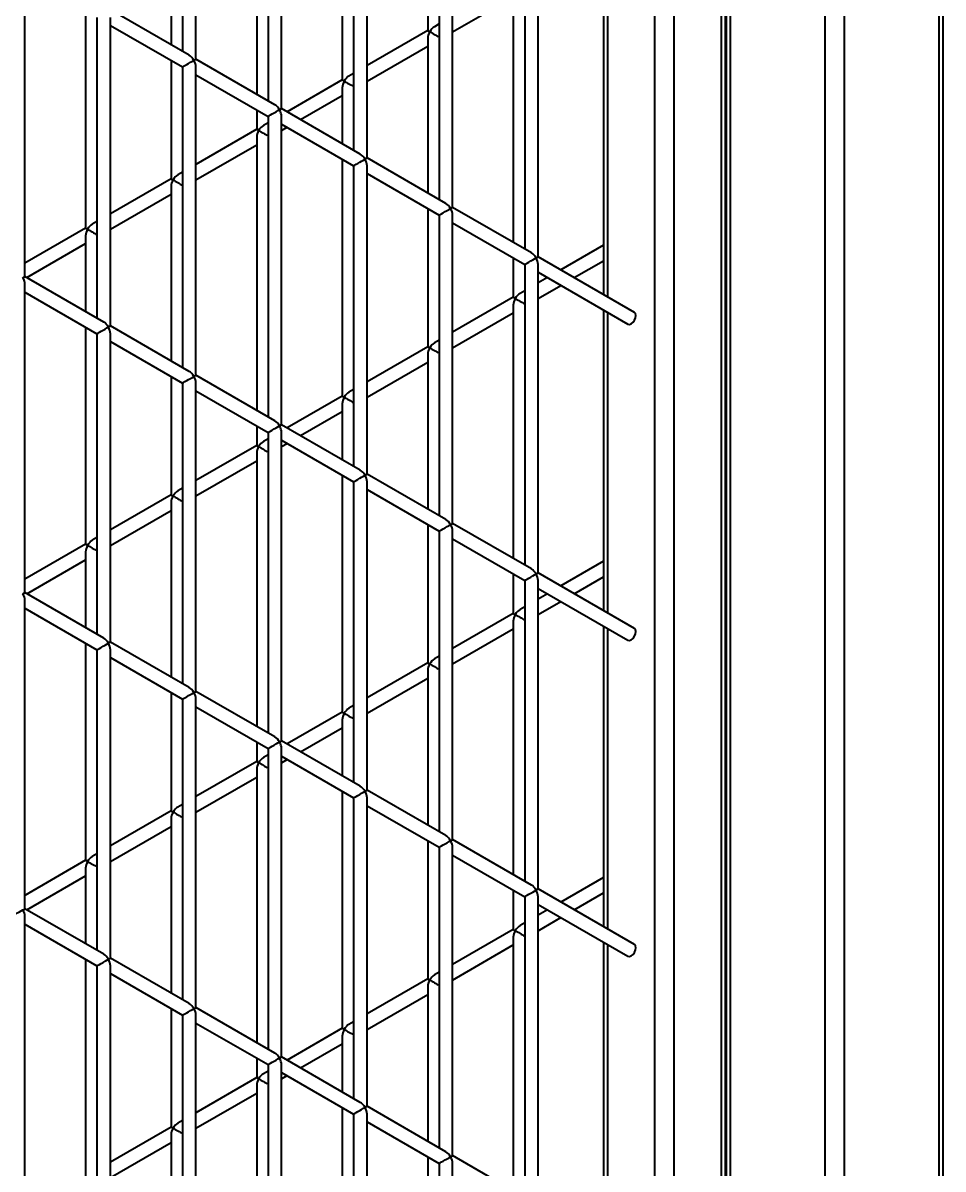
# Model space of a CAD drawing. Header units: millimetres. Extents: x 0 to 297, y 0 to 210.
# Drawn here: x 237.671 to 241.094, y 94.462 to 98.726 of the extents above; entities that cross this region are included whole.
import ezdxf

# ---------------------------------------------------------------- set-up
doc = ezdxf.new("R2010")
doc.units = ezdxf.units.MM
doc.layers.add('轮廓实线层', color=7, linetype='Continuous', lineweight=40)

msp = doc.modelspace()

# ---------------------------------------------------------------- linework, layer by layer
at = {"layer": '轮廓实线层', "color": 8, "linetype": 'Continuous', "lineweight": 40}
for p, q in [((240.6553, 89.4539), (240.6553, 105.5398)), ((240.726, 105.5398), (240.726, 89.4539)), ((241.0795, 89.2498), (241.0795, 105.3357)), ((240.0224, 90.5915), (240.0224, 104.7007)), ((240.3017, 103.1701), (240.3017, 91.5565)), ((239.8456, 98.8254), (239.8456, 97.7073)), ((239.8456, 97.6496), (239.8456, 96.5315)), ((239.8456, 96.4738), (239.8456, 95.3557)), ((239.8456, 95.298), (239.8456, 94.1799))]:
    msp.add_line(p, q, dxfattribs=at)
at = {"layer": '轮廓实线层', "color": 7, "linetype": 'Continuous', "lineweight": 40}
for p, q in [((241.0942, 89.2413), (241.0942, 105.3152)), ((240.2699, 90.2275), (240.2699, 104.8436)), ((240.2845, 90.1783), (240.2845, 104.8521)), ((240.0931, 104.7415), (240.0931, 90.5337)), ((240.2871, 103.1721), (240.2871, 91.5649)), ((238.265, 99.7379), (238.265, 98.6198)), ((238.315, 98.5909), (238.315, 99.7379)), ((238.5832, 99.5542), (238.5832, 98.4361)), ((238.6332, 98.4073), (238.6332, 99.5542)), ((238.5408, 99.477), (238.5408, 98.4606)), ((238.859, 99.395), (238.859, 98.5138)), ((238.9014, 99.3705), (238.9014, 98.2524)), ((238.9514, 98.2236), (238.9514, 99.3705)), ((238.2226, 99.2933), (238.2226, 98.6443)), ((239.1772, 99.2113), (239.1772, 98.6975)), ((239.2196, 99.1868), (239.2196, 98.0687)), ((239.2696, 98.0399), (239.2696, 99.1868)), ((239.5378, 99.0031), (239.5378, 97.885)), ((239.5878, 97.8562), (239.5878, 99.0031)), ((237.6786, 97.7825), (237.6786, 98.9295)), ((239.4954, 98.8523), (239.4954, 97.9095)), ((239.831, 98.8339), (239.831, 97.7158)), ((239.2696, 98.6931), (239.4954, 98.8234)), ((237.9044, 98.7703), (237.9044, 97.9627)), ((237.9468, 98.7458), (237.9468, 97.6277)), ((238.29, 98.6054), (237.9968, 98.7746)), ((237.9968, 97.5988), (237.9968, 98.7458)), ((237.9968, 98.7169), (238.265, 98.5621)), ((239.2196, 98.722), (239.2022, 98.7119)), ((239.1772, 98.6975), (238.9514, 98.5671)), ((239.1772, 98.6686), (239.1772, 98.0932)), ((238.9514, 98.5094), (239.1772, 98.6397)), ((238.2226, 98.5866), (238.2226, 98.1464)), ((238.6082, 98.4217), (238.315, 98.5909)), ((238.265, 98.5621), (238.265, 97.444)), ((238.315, 97.4151), (238.315, 98.5621)), ((238.315, 98.5332), (238.5832, 98.3784)), ((238.9014, 98.5383), (238.884, 98.5282)), ((238.859, 98.5138), (238.6538, 98.3953)), ((238.7038, 98.3665), (238.859, 98.456)), ((238.859, 98.4849), (238.859, 98.2769)), ((238.5408, 98.4029), (238.5408, 98.3301)), ((238.9264, 98.238), (238.6332, 98.4073)), ((238.5832, 98.3784), (238.5832, 97.2603)), ((238.6332, 97.2314), (238.6332, 98.3784)), ((238.5408, 98.3301), (238.315, 98.1997)), ((238.5832, 98.3546), (238.5658, 98.3445)), ((238.6332, 98.3495), (238.9014, 98.1947)), ((238.6332, 98.3257), (238.6538, 98.3376)), ((238.315, 98.142), (238.5408, 98.2723)), ((238.5408, 98.3012), (238.5408, 97.2848)), ((238.859, 98.2192), (238.859, 97.338)), ((238.9014, 98.1947), (238.9014, 97.0766)), ((239.2446, 98.0543), (238.9514, 98.2236)), ((238.9514, 97.0477), (238.9514, 98.1947)), ((238.2226, 98.1464), (237.9968, 98.016)), ((238.265, 98.1709), (238.2476, 98.1608)), ((238.9514, 98.1658), (239.2196, 98.011)), ((238.2226, 98.1175), (238.2226, 97.4685)), ((237.9968, 97.9583), (238.2226, 98.0887)), ((239.1772, 98.0355), (239.1772, 97.5216)), ((239.5628, 97.8706), (239.2696, 98.0399)), ((237.9468, 97.9872), (237.9294, 97.9771)), ((239.2196, 98.011), (239.2196, 96.8929)), ((239.2696, 96.8641), (239.2696, 98.011)), ((239.2696, 97.9821), (239.5378, 97.8273)), ((237.9044, 97.9627), (237.6786, 97.8324)), ((237.9044, 97.9338), (237.9044, 97.6522)), ((237.6854, 97.7786), (237.9044, 97.905)), ((239.831, 97.8991), (239.6722, 97.8074)), ((239.4954, 97.8518), (239.4954, 97.7053)), ((239.9465, 97.6491), (239.5878, 97.8562)), ((239.5378, 97.8273), (239.5378, 96.7092)), ((239.5878, 96.6804), (239.5878, 97.8273)), ((239.7222, 97.7786), (239.831, 97.8414)), ((237.9718, 97.6133), (237.6786, 97.7825)), ((239.5878, 97.7984), (239.9215, 97.6058)), ((239.6222, 97.7786), (239.5878, 97.7587)), ((237.6786, 96.6067), (237.6786, 97.7536)), ((237.6786, 97.7248), (237.9468, 97.5699)), ((239.5378, 97.7298), (239.5204, 97.7198)), ((239.5878, 97.701), (239.6722, 97.7497)), ((239.4954, 97.7053), (239.2696, 97.575)), ((239.4954, 97.6765), (239.4954, 96.7337)), ((239.2696, 97.5173), (239.4954, 97.6476)), ((239.831, 97.658), (239.831, 96.54)), ((237.9044, 97.5944), (237.9044, 96.7869)), ((238.29, 97.4296), (237.9968, 97.5988)), ((237.9468, 97.5699), (237.9468, 96.4519)), ((237.9968, 96.423), (237.9968, 97.5699)), ((237.9968, 97.5411), (238.265, 97.3863)), ((239.1772, 97.5216), (238.9514, 97.3913)), ((239.2196, 97.5461), (239.2022, 97.5361)), ((238.9514, 97.3336), (239.1772, 97.4639)), ((239.1772, 97.4928), (239.1772, 96.9174)), ((238.2226, 97.4108), (238.2226, 96.9706)), ((238.265, 97.3863), (238.265, 96.2682)), ((238.6082, 97.2459), (238.315, 97.4151)), ((238.315, 96.2393), (238.315, 97.3863)), ((238.315, 97.3574), (238.5832, 97.2026)), ((238.859, 97.338), (238.6538, 97.2195)), ((238.9014, 97.3624), (238.884, 97.3524)), ((238.859, 97.3091), (238.859, 97.1011)), ((238.7038, 97.1907), (238.859, 97.2802)), ((238.5408, 97.2271), (238.5408, 97.1543)), ((238.9264, 97.0622), (238.6332, 97.2314)), ((238.5832, 97.1788), (238.5658, 97.1687)), ((238.5832, 97.2026), (238.5832, 96.0845)), ((238.6332, 96.0556), (238.6332, 97.2026)), ((238.6332, 97.1737), (238.9014, 97.0189)), ((238.5408, 97.1543), (238.315, 97.0239)), ((238.5408, 97.1254), (238.5408, 96.109)), ((238.6332, 97.1499), (238.6538, 97.1618)), ((238.315, 96.9662), (238.5408, 97.0965)), ((238.859, 97.0434), (238.859, 96.1621)), ((239.2446, 96.8785), (238.9514, 97.0477)), ((238.265, 96.9951), (238.2476, 96.985)), ((238.9014, 97.0189), (238.9014, 95.9008)), ((238.9514, 95.8719), (238.9514, 97.0189)), ((238.2226, 96.9706), (237.9968, 96.8402)), ((238.9514, 96.99), (239.2196, 96.8352)), ((237.9968, 96.7825), (238.2226, 96.9128)), ((238.2226, 96.9417), (238.2226, 96.2927)), ((239.1772, 96.8597), (239.1772, 96.3458)), ((239.2196, 96.8352), (239.2196, 95.7171)), ((239.5628, 96.6948), (239.2696, 96.8641)), ((239.2696, 95.6882), (239.2696, 96.8352)), ((237.9044, 96.7869), (237.6786, 96.6565)), ((237.9468, 96.8114), (237.9294, 96.8013)), ((239.2696, 96.8063), (239.5378, 96.6515)), ((237.9044, 96.758), (237.9044, 96.4764)), ((237.6854, 96.6027), (237.9044, 96.7291)), ((239.831, 96.7233), (239.6722, 96.6316)), ((239.4954, 96.676), (239.4954, 96.5295)), ((239.9465, 96.4733), (239.5878, 96.6804)), ((239.7222, 96.6027), (239.831, 96.6655)), ((239.5378, 96.6515), (239.5378, 95.5334)), ((239.5878, 95.5045), (239.5878, 96.6515)), ((239.5878, 96.6226), (239.9215, 96.43)), ((237.9718, 96.4374), (237.6786, 96.6067)), ((237.6786, 95.4309), (237.6786, 96.5778)), ((239.6222, 96.6027), (239.5878, 96.5829)), ((239.5878, 96.5251), (239.6722, 96.5739)), ((237.6786, 96.549), (237.9468, 96.3941)), ((239.4954, 96.5295), (239.2696, 96.3992)), ((239.5378, 96.554), (239.5204, 96.5439)), ((239.4954, 96.5006), (239.4954, 95.5579)), ((239.831, 96.4822), (239.831, 95.3641)), ((239.2696, 96.3414), (239.4954, 96.4718)), ((237.9044, 96.4186), (237.9044, 95.6111)), ((238.29, 96.2537), (237.9968, 96.423)), ((237.9468, 96.3941), (237.9468, 95.276)), ((237.9968, 95.2472), (237.9968, 96.3941)), ((237.9968, 96.3653), (238.265, 96.2104)), ((239.2196, 96.3703), (239.2022, 96.3603)), ((239.1772, 96.3458), (238.9514, 96.2155)), ((239.1772, 96.317), (239.1772, 95.7416)), ((238.9514, 96.1578), (239.1772, 96.2881)), ((238.2226, 96.2349), (238.2226, 95.7947)), ((238.6082, 96.0701), (238.315, 96.2393)), ((238.265, 96.2104), (238.265, 95.0924)), ((238.315, 95.0635), (238.315, 96.2104)), ((238.9014, 96.1866), (238.884, 96.1766)), ((238.315, 96.1816), (238.5832, 96.0267)), ((238.859, 96.1621), (238.6538, 96.0437)), ((238.7038, 96.0148), (238.859, 96.1044)), ((238.859, 96.1333), (238.859, 95.9253)), ((238.9264, 95.8864), (238.6332, 96.0556)), ((238.5408, 96.0512), (238.5408, 95.9784)), ((238.5832, 96.0267), (238.5832, 94.9087)), ((238.6332, 94.8798), (238.6332, 96.0267)), ((238.5408, 95.9784), (238.315, 95.8481)), ((238.5832, 96.0029), (238.5658, 95.9929)), ((238.6332, 95.9979), (238.9014, 95.8431)), ((238.6332, 95.9741), (238.6538, 95.986)), ((238.5408, 95.9496), (238.5408, 94.9332)), ((238.315, 95.7904), (238.5408, 95.9207)), ((238.859, 95.8675), (238.859, 94.9863)), ((238.9014, 95.8431), (238.9014, 94.725)), ((239.2446, 95.7027), (238.9514, 95.8719)), ((238.9514, 94.6961), (238.9514, 95.8431)), ((238.265, 95.8192), (238.2476, 95.8092)), ((238.9514, 95.8142), (239.2196, 95.6594)), ((238.2226, 95.7947), (237.9968, 95.6644)), ((238.2226, 95.7659), (238.2226, 95.1168)), ((237.9968, 95.6067), (238.2226, 95.737)), ((239.1772, 95.6839), (239.1772, 95.17)), ((239.5628, 95.519), (239.2696, 95.6882)), ((237.9468, 95.6355), (237.9294, 95.6255)), ((239.2196, 95.6594), (239.2196, 94.5413)), ((239.2696, 94.5124), (239.2696, 95.6594)), ((239.2696, 95.6305), (239.5378, 95.4757)), ((237.9044, 95.6111), (237.6786, 95.4807)), ((237.6854, 95.4269), (237.9044, 95.5533)), ((237.9044, 95.5822), (237.9044, 95.3005)), ((239.831, 95.5474), (239.6722, 95.4558)), ((239.9465, 95.2975), (239.5878, 95.5045)), ((239.4954, 95.5002), (239.4954, 95.3537)), ((239.5378, 95.4757), (239.5378, 94.3576)), ((239.5878, 94.3287), (239.5878, 95.4757)), ((239.7222, 95.4269), (239.831, 95.4897)), ((237.9718, 95.2616), (237.6786, 95.4309)), ((239.5878, 95.4468), (239.9215, 95.2541)), ((239.6222, 95.4269), (239.5878, 95.4071)), ((237.6786, 94.2551), (237.6786, 95.402)), ((237.6786, 95.3731), (237.9468, 95.2183)), ((239.5378, 95.3782), (239.5204, 95.3681)), ((239.5878, 95.3493), (239.6722, 95.3981)), ((239.4954, 95.3537), (239.2696, 95.2234)), ((239.2696, 95.1656), (239.4954, 95.296)), ((239.4954, 95.3248), (239.4954, 94.3821)), ((239.831, 95.3064), (239.831, 94.1883)), ((238.29, 95.0779), (237.9968, 95.2472)), ((237.9044, 95.2428), (237.9044, 94.4352)), ((237.9468, 95.2183), (237.9468, 94.1002)), ((237.9968, 94.0714), (237.9968, 95.2183)), ((237.9968, 95.1894), (238.265, 95.0346)), ((239.1772, 95.17), (238.9514, 95.0397)), ((239.2196, 95.1945), (239.2022, 95.1844)), ((239.1772, 95.1411), (239.1772, 94.5658)), ((238.9514, 94.9819), (239.1772, 95.1123)), ((238.2226, 95.0591), (238.2226, 94.6189)), ((238.265, 95.0346), (238.265, 93.9165)), ((238.6082, 94.8942), (238.315, 95.0635)), ((238.315, 93.8877), (238.315, 95.0346)), ((238.315, 95.0058), (238.5832, 94.8509)), ((238.9014, 95.0108), (238.884, 95.0007)), ((238.859, 94.9863), (238.6538, 94.8679)), ((238.859, 94.9574), (238.859, 94.7495)), ((238.7038, 94.839), (238.859, 94.9286)), ((238.5408, 94.8754), (238.5408, 94.8026)), ((238.9264, 94.7105), (238.6332, 94.8798)), ((238.5832, 94.8271), (238.5658, 94.8171)), ((238.5832, 94.8509), (238.5832, 93.7328)), ((238.6332, 93.704), (238.6332, 94.8509)), ((238.6332, 94.8221), (238.9014, 94.6672)), ((238.5408, 94.8026), (238.315, 94.6723)), ((238.6332, 94.7982), (238.6538, 94.8102)), ((238.315, 94.6146), (238.5408, 94.7449)), ((238.5408, 94.7738), (238.5408, 93.7573)), ((238.859, 94.6917), (238.859, 93.8105)), ((239.2446, 94.5268), (238.9514, 94.6961)), ((238.9014, 94.6672), (238.9014, 93.5492)), ((238.9514, 93.5203), (238.9514, 94.6672)), ((238.2226, 94.6189), (237.9968, 94.4886)), ((238.265, 94.6434), (238.2476, 94.6334)), ((238.9514, 94.6384), (239.2196, 94.4835)), ((238.2226, 94.5901), (238.2226, 93.941)), ((237.9968, 94.4309), (238.2226, 94.5612)), ((239.1772, 94.508), (239.1772, 93.9942)), ((239.2196, 94.4835), (239.2196, 93.3655)), ((239.5628, 94.3432), (239.2696, 94.5124)), ((239.2696, 93.3366), (239.2696, 94.4835))]:
    msp.add_line(p, q, dxfattribs=at)
at = {"layer": '轮廓实线层', "color": 7, "linetype": 'Continuous', "lineweight": 40, "flags": 128}
for points in [[(239.9215, 97.6058), (239.9273, 97.6047), (239.934, 97.607), (239.9408, 97.6125), (239.9465, 97.6202), (239.9504, 97.6291), (239.9517, 97.6376), (239.9504, 97.6447), (239.9465, 97.6491), (239.9465, 97.6491)], [(239.9215, 96.43), (239.9273, 96.4289), (239.934, 96.4312), (239.9408, 96.4367), (239.9465, 96.4444), (239.9504, 96.4532), (239.9517, 96.4618), (239.9504, 96.4689), (239.9465, 96.4733), (239.9465, 96.4733)], [(239.9215, 95.2541), (239.9273, 95.253), (239.934, 95.2554), (239.9408, 95.2608), (239.9465, 95.2686), (239.9504, 95.2774), (239.9517, 95.286), (239.9504, 95.293), (239.9465, 95.2974), (239.9465, 95.2975)]]:
    msp.add_lwpolyline(points, dxfattribs=at)
at = {"layer": '轮廓实线层', "color": 7, "linetype": 'Continuous', "lineweight": 40}
for centre, major_axis, ratio, start_param, end_param in [((239.2022, 98.683), (0.0177, 0.0306), 0.577335, 0.785358, 1.570837), ((239.2022, 98.683), (0.025, -0.0144), 0.00007, 3.141633, 3.927031), ((239.2022, 98.683), (0.0177, 0.0306), 0.577335, 1.570837, 2.356235), ((239.2022, 98.683), (0.025, -0.0144), 0.00007, 3.927031, 5.483713), ((238.29, 98.5765), (0.025, 0.0144), 0.00007, 3.141552, 5.497747), ((238.29, 98.5765), (-0.0177, 0.0306), 0.577335, 4.712348, 5.497828), ((238.29, 98.5765), (0.025, 0.0144), 0.00007, 5.497747, 6.283145), ((238.29, 98.5765), (-0.0177, 0.0306), 0.577335, 3.92695, 4.712348), ((238.884, 98.4993), (0.0177, 0.0306), 0.577335, 0.785358, 1.570837), ((238.884, 98.4993), (0.025, -0.0144), 0.00007, 3.141633, 3.927031), ((238.884, 98.4993), (0.0177, 0.0306), 0.577335, 1.570837, 2.356235), ((238.884, 98.4993), (0.025, -0.0144), 0.00007, 3.927031, 5.483713), ((238.6082, 98.3928), (0.025, 0.0144), 0.00007, 3.141552, 5.497747), ((238.6082, 98.3928), (-0.0177, 0.0306), 0.577335, 4.712348, 5.497828), ((238.6082, 98.3928), (0.025, 0.0144), 0.00007, 5.497747, 6.283145), ((238.6082, 98.3928), (-0.0177, 0.0306), 0.577335, 3.92695, 4.712348), ((238.5658, 98.3156), (0.025, -0.0144), 0.00007, 3.141633, 3.927031), ((238.5658, 98.3156), (0.0177, 0.0306), 0.577335, 1.570837, 2.356235), ((238.5658, 98.3156), (0.0177, 0.0306), 0.577335, 0.785358, 1.570837), ((238.5658, 98.3156), (0.025, -0.0144), 0.00007, 3.927031, 5.483713), ((238.9264, 98.2091), (-0.0177, 0.0306), 0.577335, 4.712348, 5.497828), ((238.9264, 98.2091), (0.025, 0.0144), 0.00007, 3.141552, 5.497747), ((238.9264, 98.2091), (0.025, 0.0144), 0.00007, 5.497747, 6.283145), ((238.9264, 98.2091), (-0.0177, 0.0306), 0.577335, 3.92695, 4.712348), ((238.2476, 98.132), (0.025, -0.0144), 0.00007, 3.141633, 3.927031), ((238.2476, 98.132), (0.0177, 0.0306), 0.577335, 0.785358, 1.570837), ((238.2476, 98.132), (0.0177, 0.0306), 0.577335, 1.570837, 2.356235), ((238.2476, 98.132), (0.025, -0.0144), 0.00007, 3.927031, 5.483713), ((239.2446, 98.0254), (0.025, 0.0144), 0.00007, 3.141552, 5.497747), ((239.2446, 98.0254), (-0.0177, 0.0306), 0.577335, 4.712348, 5.497828), ((239.2446, 98.0254), (0.025, 0.0144), 0.00007, 5.497746, 6.283145), ((239.2446, 98.0254), (-0.0177, 0.0306), 0.577335, 3.92695, 4.712348), ((237.9294, 97.9483), (0.0177, 0.0306), 0.577335, 0.785358, 1.570837), ((237.9294, 97.9483), (0.025, -0.0144), 0.00007, 3.141633, 3.927031), ((237.9294, 97.9483), (0.0177, 0.0306), 0.577335, 1.570837, 2.356235), ((237.9294, 97.9483), (0.025, -0.0144), 0.00007, 3.927031, 5.483713), ((239.5628, 97.8417), (0.025, 0.0144), 0.00007, 3.141552, 5.497747), ((239.5628, 97.8417), (-0.0177, 0.0306), 0.577335, 4.712348, 5.497828), ((239.5628, 97.8417), (0.025, 0.0144), 0.00007, 5.497747, 6.283145), ((239.5628, 97.8417), (-0.0177, 0.0306), 0.577335, 3.92695, 4.712348), ((237.6536, 97.7681), (0.025, 0.0144), 0.00007, 5.497747, 6.283145), ((237.6536, 97.7681), (-0.0177, 0.0306), 0.577335, 3.92695, 4.712348), ((239.5204, 97.6909), (0.0177, 0.0306), 0.577335, 0.785358, 1.570837), ((239.5204, 97.6909), (0.025, -0.0144), 0.00007, 3.141633, 3.927031), ((239.5204, 97.6909), (0.0177, 0.0306), 0.577335, 1.570837, 2.356235), ((239.5204, 97.6909), (0.025, -0.0144), 0.00007, 3.927031, 5.483713), ((237.9718, 97.5844), (0.025, 0.0144), 0.00007, 3.141552, 5.497747), ((237.9718, 97.5844), (-0.0177, 0.0306), 0.577335, 4.712348, 5.497828), ((237.9718, 97.5844), (0.025, 0.0144), 0.00007, 5.497747, 6.283145), ((237.9718, 97.5844), (-0.0177, 0.0306), 0.577335, 3.92695, 4.712348), ((239.2022, 97.5072), (0.025, -0.0144), 0.00007, 3.141633, 3.927031), ((239.2022, 97.5072), (0.0177, 0.0306), 0.577335, 1.570837, 2.356235), ((239.2022, 97.5072), (0.0177, 0.0306), 0.577335, 0.785358, 1.570837), ((239.2022, 97.5072), (0.025, -0.0144), 0.00007, 3.927031, 5.483713), ((238.29, 97.4007), (-0.0177, 0.0306), 0.577335, 4.712348, 5.497828), ((238.29, 97.4007), (0.025, 0.0144), 0.00007, 3.141552, 5.497747), ((238.29, 97.4007), (0.025, 0.0144), 0.00007, 5.497747, 6.283145), ((238.29, 97.4007), (-0.0177, 0.0306), 0.577335, 3.92695, 4.712348), ((238.884, 97.3235), (0.025, -0.0144), 0.00007, 3.141633, 3.927031), ((238.884, 97.3235), (0.0177, 0.0306), 0.577335, 0.785358, 1.570837), ((238.884, 97.3235), (0.0177, 0.0306), 0.577335, 1.570837, 2.356235), ((238.884, 97.3235), (0.025, -0.0144), 0.00007, 3.927031, 5.483713), ((238.6082, 97.217), (0.025, 0.0144), 0.00007, 3.141552, 5.497747), ((238.6082, 97.217), (-0.0177, 0.0306), 0.577335, 4.712348, 5.497828), ((238.6082, 97.217), (0.025, 0.0144), 0.00007, 5.497747, 6.283145), ((238.6082, 97.217), (-0.0177, 0.0306), 0.577335, 3.92695, 4.712348), ((238.5658, 97.1398), (0.0177, 0.0306), 0.577335, 0.785358, 1.570837), ((238.5658, 97.1398), (0.025, -0.0144), 0.00007, 3.141633, 3.927031), ((238.5658, 97.1398), (0.0177, 0.0306), 0.577335, 1.570837, 2.356235), ((238.5658, 97.1398), (0.025, -0.0144), 0.00007, 3.927031, 5.483713), ((238.9264, 97.0333), (0.025, 0.0144), 0.00007, 3.141552, 5.497747), ((238.9264, 97.0333), (-0.0177, 0.0306), 0.577335, 4.712348, 5.497828), ((238.9264, 97.0333), (0.025, 0.0144), 0.00007, 5.497747, 6.283145), ((238.9264, 97.0333), (-0.0177, 0.0306), 0.577335, 3.92695, 4.712348), ((238.2476, 96.9561), (0.025, -0.0144), 0.00007, 3.141633, 3.927031), ((238.2476, 96.9561), (0.0177, 0.0306), 0.577335, 1.570837, 2.356235), ((238.2476, 96.9561), (0.0177, 0.0306), 0.577335, 0.785358, 1.570837), ((238.2476, 96.9561), (0.025, -0.0144), 0.00007, 3.927031, 5.483713), ((239.2446, 96.8496), (-0.0177, 0.0306), 0.577335, 4.712348, 5.497828), ((239.2446, 96.8496), (0.025, 0.0144), 0.00007, 3.141552, 5.497747), ((239.2446, 96.8496), (0.025, 0.0144), 0.00007, 5.497747, 6.283145), ((239.2446, 96.8496), (-0.0177, 0.0306), 0.577335, 3.92695, 4.712348), ((237.9294, 96.7724), (0.025, -0.0144), 0.00007, 3.141633, 3.927031), ((237.9294, 96.7724), (0.0177, 0.0306), 0.577335, 1.570837, 2.356235), ((237.9294, 96.7724), (0.0177, 0.0306), 0.577335, 0.785358, 1.570837), ((237.9294, 96.7724), (0.025, -0.0144), 0.00007, 3.927031, 5.483713), ((239.5628, 96.6659), (-0.0177, 0.0306), 0.577335, 4.712348, 5.497828), ((239.5628, 96.6659), (0.025, 0.0144), 0.00007, 3.141552, 5.497747), ((239.5628, 96.6659), (0.025, 0.0144), 0.00007, 5.497747, 6.283145), ((239.5628, 96.6659), (-0.0177, 0.0306), 0.577335, 3.92695, 4.712348), ((237.6536, 96.5923), (0.025, 0.0144), 0.00007, 5.497747, 6.283145), ((237.6536, 96.5923), (-0.0177, 0.0306), 0.577335, 3.92695, 4.712348), ((239.5204, 96.5151), (0.025, -0.0144), 0.00007, 3.141633, 3.927031), ((239.5204, 96.5151), (0.0177, 0.0306), 0.577335, 1.570837, 2.356235), ((239.5204, 96.5151), (0.0177, 0.0306), 0.577335, 0.785358, 1.570837), ((239.5204, 96.5151), (0.025, -0.0144), 0.00007, 3.927031, 5.483713), ((237.9718, 96.4086), (0.025, 0.0144), 0.00007, 3.141552, 5.497747), ((237.9718, 96.4086), (-0.0177, 0.0306), 0.577335, 4.712348, 5.497828), ((237.9718, 96.4086), (0.025, 0.0144), 0.00007, 5.497747, 6.283145), ((237.9718, 96.4086), (-0.0177, 0.0306), 0.577335, 3.92695, 4.712348), ((239.2022, 96.3314), (0.0177, 0.0306), 0.577335, 0.785358, 1.570837), ((239.2022, 96.3314), (0.025, -0.0144), 0.00007, 3.141633, 3.927031), ((239.2022, 96.3314), (0.0177, 0.0306), 0.577335, 1.570837, 2.356235), ((239.2022, 96.3314), (0.025, -0.0144), 0.00007, 3.927031, 5.483713), ((238.29, 96.2249), (0.025, 0.0144), 0.00007, 3.141552, 5.497747), ((238.29, 96.2249), (-0.0177, 0.0306), 0.577335, 4.712348, 5.497828), ((238.29, 96.2249), (0.025, 0.0144), 0.00007, 5.497747, 6.283145), ((238.29, 96.2249), (-0.0177, 0.0306), 0.577335, 3.92695, 4.712348), ((238.884, 96.1477), (0.025, -0.0144), 0.00007, 3.141633, 3.927031), ((238.884, 96.1477), (0.0177, 0.0306), 0.577335, 1.570837, 2.356235), ((238.884, 96.1477), (0.0177, 0.0306), 0.577335, 0.785358, 1.570837), ((238.884, 96.1477), (0.025, -0.0144), 0.00007, 3.927031, 5.483713), ((238.6082, 96.0412), (-0.0177, 0.0306), 0.577335, 4.712348, 5.497828), ((238.6082, 96.0412), (0.025, 0.0144), 0.00007, 5.497747, 6.283145), ((238.6082, 96.0412), (0.025, 0.0144), 0.00007, 3.141552, 5.497747), ((238.6082, 96.0412), (-0.0177, 0.0306), 0.577335, 3.92695, 4.712348), ((238.5658, 95.964), (0.025, -0.0144), 0.00007, 3.141633, 3.927031), ((238.5658, 95.964), (0.0177, 0.0306), 0.577335, 1.570837, 2.356235), ((238.5658, 95.964), (0.0177, 0.0306), 0.577335, 0.785358, 1.570837), ((238.5658, 95.964), (0.025, -0.0144), 0.00007, 3.927031, 5.483713), ((238.9264, 95.8575), (-0.0177, 0.0306), 0.577335, 4.712348, 5.497828), ((238.9264, 95.8575), (0.025, 0.0144), 0.00007, 3.141552, 5.497747), ((238.9264, 95.8575), (0.025, 0.0144), 0.00007, 5.497747, 6.283145), ((238.9264, 95.8575), (-0.0177, 0.0306), 0.577335, 3.92695, 4.712348), ((238.2476, 95.7803), (0.0177, 0.0306), 0.577335, 0.785358, 1.570837), ((238.2476, 95.7803), (0.025, -0.0144), 0.00007, 3.141633, 3.927031), ((238.2476, 95.7803), (0.0177, 0.0306), 0.577335, 1.570837, 2.356235), ((238.2476, 95.7803), (0.025, -0.0144), 0.00007, 3.927031, 5.483713), ((239.2446, 95.6738), (0.025, 0.0144), 0.00007, 3.141552, 5.497747), ((239.2446, 95.6738), (-0.0177, 0.0306), 0.577335, 4.712348, 5.497828), ((239.2446, 95.6738), (0.025, 0.0144), 0.00007, 5.497747, 6.283145), ((239.2446, 95.6738), (-0.0177, 0.0306), 0.577335, 3.92695, 4.712348), ((237.9294, 95.5966), (0.025, -0.0144), 0.00007, 3.141633, 3.927031), ((237.9294, 95.5966), (0.0177, 0.0306), 0.577335, 1.570837, 2.356235), ((237.9294, 95.5966), (0.0177, 0.0306), 0.577335, 0.785358, 1.570837), ((237.9294, 95.5966), (0.025, -0.0144), 0.00007, 3.927031, 5.483713), ((239.5628, 95.4901), (-0.0177, 0.0306), 0.577335, 4.712348, 5.497828), ((239.5628, 95.4901), (0.025, 0.0144), 0.00007, 5.497747, 6.283145), ((239.5628, 95.4901), (0.025, 0.0144), 0.00007, 3.141552, 5.497747), ((239.5628, 95.4901), (-0.0177, 0.0306), 0.577335, 3.92695, 4.712348), ((237.6536, 95.4164), (0.025, 0.0144), 0.00007, 3.141552, 5.497747), ((237.6536, 95.4164), (0.025, 0.0144), 0.00007, 5.497747, 6.283145), ((237.6536, 95.4164), (-0.0177, 0.0306), 0.577335, 3.92695, 4.712348), ((239.5204, 95.3393), (0.025, -0.0144), 0.00007, 3.141633, 3.927031), ((239.5204, 95.3393), (0.0177, 0.0306), 0.577335, 1.570837, 2.356235), ((239.5204, 95.3393), (0.0177, 0.0306), 0.577335, 0.785358, 1.570837), ((239.5204, 95.3393), (0.025, -0.0144), 0.00007, 3.927031, 5.483713), ((237.9718, 95.2327), (-0.0177, 0.0306), 0.577335, 4.712348, 5.497828), ((237.9718, 95.2327), (0.025, 0.0144), 0.00007, 5.497747, 6.283145), ((237.9718, 95.2327), (0.025, 0.0144), 0.00007, 3.141552, 5.497747), ((237.9718, 95.2327), (-0.0177, 0.0306), 0.577335, 3.92695, 4.712348), ((239.2022, 95.1556), (0.025, -0.0144), 0.00007, 3.141633, 3.927031), ((239.2022, 95.1556), (0.0177, 0.0306), 0.577335, 1.570837, 2.356235), ((239.2022, 95.1556), (0.0177, 0.0306), 0.577335, 0.785358, 1.570837), ((239.2022, 95.1556), (0.025, -0.0144), 0.00007, 3.927031, 5.483713), ((238.29, 95.0491), (-0.0177, 0.0306), 0.577335, 4.712348, 5.497828), ((238.29, 95.0491), (0.025, 0.0144), 0.00007, 3.141552, 5.497747), ((238.29, 95.0491), (0.025, 0.0144), 0.00007, 5.497747, 6.283145), ((238.29, 95.0491), (-0.0177, 0.0306), 0.577335, 3.92695, 4.712348), ((238.884, 94.9719), (0.0177, 0.0306), 0.577335, 0.785358, 1.570837), ((238.884, 94.9719), (0.025, -0.0144), 0.00007, 3.141633, 3.927031), ((238.884, 94.9719), (0.0177, 0.0306), 0.577335, 1.570837, 2.356235), ((238.884, 94.9719), (0.025, -0.0144), 0.00007, 3.927031, 5.483713), ((238.6082, 94.8654), (0.025, 0.0144), 0.00007, 3.141552, 5.497747), ((238.6082, 94.8654), (-0.0177, 0.0306), 0.577335, 4.712348, 5.497828), ((238.6082, 94.8654), (0.025, 0.0144), 0.00007, 5.497747, 6.283145), ((238.6082, 94.8654), (-0.0177, 0.0306), 0.577335, 3.92695, 4.712348), ((238.5658, 94.7882), (0.025, -0.0144), 0.00007, 3.141633, 3.927031), ((238.5658, 94.7882), (0.0177, 0.0306), 0.577335, 1.570837, 2.356235), ((238.5658, 94.7882), (0.0177, 0.0306), 0.577335, 0.785358, 1.570837), ((238.5658, 94.7882), (0.025, -0.0144), 0.00007, 3.927031, 5.483713), ((238.9264, 94.6817), (0.025, 0.0144), 0.00007, 3.141552, 5.497747), ((238.9264, 94.6817), (-0.0177, 0.0306), 0.577335, 4.712348, 5.497828), ((238.9264, 94.6817), (0.025, 0.0144), 0.00007, 5.497747, 6.283145), ((238.9264, 94.6817), (-0.0177, 0.0306), 0.577335, 3.92695, 4.712348), ((238.2476, 94.6045), (0.025, -0.0144), 0.00007, 3.141633, 3.927031), ((238.2476, 94.6045), (0.0177, 0.0306), 0.577335, 1.570837, 2.356235), ((238.2476, 94.6045), (0.0177, 0.0306), 0.577335, 0.785358, 1.570837), ((238.2476, 94.6045), (0.025, -0.0144), 0.00007, 3.927031, 5.483713), ((239.2446, 94.498), (-0.0177, 0.0306), 0.577335, 4.712348, 5.497828), ((239.2446, 94.498), (0.025, 0.0144), 0.00007, 3.141552, 5.497747), ((239.2446, 94.498), (0.025, 0.0144), 0.00007, 5.497747, 6.283145), ((239.2446, 94.498), (-0.0177, 0.0306), 0.577335, 3.92695, 4.712348)]:
    msp.add_ellipse(centre, major_axis=major_axis, ratio=ratio, start_param=start_param, end_param=end_param, dxfattribs=at)

doc.saveas('drawing.dxf')
